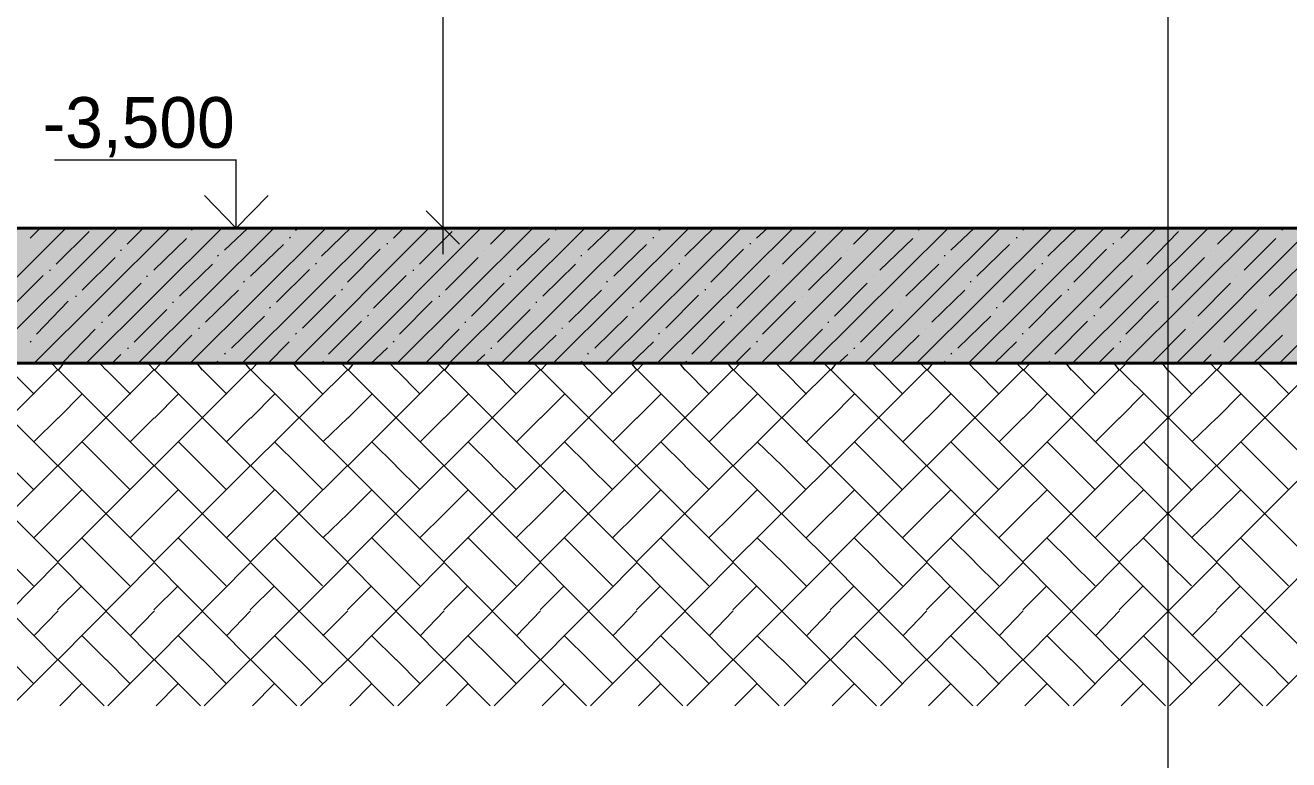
# Model space of a CAD drawing. Header units: millimetres. Extents: x -135211 to 49383, y -8033 to 228499.
# Drawn here: x -102004 to -96452, y 1005 to 4231 of the extents above; entities that cross this region are included whole.
import ezdxf

# ---------------------------------------------------------------- set-up
doc = ezdxf.new("R2010")
doc.units = ezdxf.units.MM
doc.layers.add('PDF _Геометрия', color=7, linetype='Continuous', true_color=0x1d1d1d)
doc.layers.add('PDF _Сплошная заливка', color=7, linetype='Continuous', true_color=0xffffff)
doc.layers.add('PDF _Текст', color=7, linetype='Continuous')

msp = doc.modelspace()

# ---------------------------------------------------------------- hatches: boundary and pattern name
at = {"layer": 'PDF _Сплошная заливка', "transparency": 33554559}
h = msp.add_hatch(color=256, dxfattribs=at)
h.paths.add_polyline_path([(-50950.6, 2746.2), (-50950.6, 3341.5), (-104045.4, 3341.5), (-104045.4, 2746.2)])
h.paths.add_polyline_path([(-26352.2, 3341.5), (-26352.2, 2746.2), (646.3, 2746.2), (646.3, 3341.5), (-4602.7, 3341.5), (-4602.7, 3279.5), (-4848.3, 3279.5), (-4848.3, 3341.5)])
h.paths.add_polyline_path([(-26398.8, 2746.2), (-26398.8, 3341.5), (-50899.8, 3341.5), (-50899.8, 2746.2)])

# ---------------------------------------------------------------- linework, layer by layer
at = {"layer": 'PDF _Геометрия', "color": 7, "lineweight": 9}
for points in [[(-81483.5, -2416.3), (-96982.2, -2416.3), (-96982.2, 7083.5)], [(-88093.6, 6713.5), (-88093.6, 3339.5), (-91192.4, 3339.5), (-91192.4, 6472.2), (-91192.4, 3339.5), (-91691.9, 3339.5), (-91691.9, 6472.2), (-91691.9, 3339.5), (-93495.3, 3339.5), (-93495.3, 6472.2), (-93495.3, 3339.5), (-93994.8, 3339.5), (-93994.8, 6472.2), (-93994.8, 3339.5), (-95544.2, 3339.5), (-96043.7, 3339.5), (-96043.7, 6472.2), (-96043.7, 3339.5), (-103045.5, 3339.5), (-103295.3, 3339.5)], [(-100168.9, 6476.5), (-100168.9, 3225.4)], [(-101076.1, 3637.8), (-101876.2, 3637.8)], [(-100378.6, 3339.5), (-100691.8, 3339.5), (-101077.1, 3339.5), (-101077.1, 3640.2)], [(251.1, 3341.6), (640.3, 3341.6), (640.3, 2744.7), (-104032.8, 2744.7)], [(-100924.7, 3339.5), (-101225.2, 3339.5)], [(-100061.1, 3339.5), (-100166.9, 3339.5), (-100289.7, 3339.5)]]:
    msp.add_lwpolyline(points, dxfattribs=at)
at = {"layer": 'PDF _Геометрия', "color": 7, "lineweight": 40}
for points in [[(-104046.1, 2746.4), (-50951, 2746.4), (-50951, 3343.3), (-50951, 6475.7), (-50951, 6716.9), (-66371.9, 6716.9)], [(-79965.6, 6472.2), (-79965.6, 3339.5), (-103295.3, 3339.5), (-103295.3, 6472.2)]]:
    msp.add_lwpolyline(points, dxfattribs=at)
at = {"layer": 'PDF _Геометрия', "color": 7, "lineweight": 18}
for points in [[(-100937.4, 3483.6), (-101077.1, 3339.5), (-101216.7, 3483.6)], [(-100166.9, 3339.5), (-100243.1, 3415.7)], [(-100167.7, 3341.2), (-100095.7, 3269.3)]]:
    msp.add_lwpolyline(points, dxfattribs=at)
at = {"layer": 'PDF _Геометрия', "lineweight": 9}
for points in [[(-102423.3, 2742.8), (-101826.5, 3339.7)], [(-102199, 2742.8), (-101597.9, 3339.7)], [(-101982.3, 3295.6), (-101940, 3338)], [(-101970.4, 2742.8), (-101369.2, 3339.7)], [(-101741.8, 2742.8), (-101140.7, 3339.7)], [(-101556.2, 3269.3), (-101484.2, 3341.2)], [(-101513.2, 2742.8), (-100912.1, 3339.7)], [(-101284.6, 2742.8), (-100683.5, 3339.7)], [(-101273.5, 3330.7), (-101269.3, 3334.7)], [(-101128.2, 3242.9), (-101026.6, 3340.3)], [(-101056, 2742.8), (-100454.9, 3339.7)], [(-100827.4, 2742.8), (-100230.5, 3339.7)], [(-100816.4, 3330.7), (-100799.4, 3343.2)], [(-100702.1, 3216.6), (-100570.9, 3343.5)], [(-100598.8, 2742.8), (-100001.9, 3339.7)], [(-100386.3, 3295.6), (-100344, 3338)], [(-100374.4, 2742.8), (-99773.3, 3339.7)], [(-100145.9, 2742.8), (-99544.7, 3339.7)], [(-99960.3, 3269.3), (-99888.3, 3341.2)], [(-99917.3, 2742.8), (-99316.1, 3339.7)], [(-99688.7, 2742.8), (-99087.6, 3339.7)], [(-99673.4, 3330.7), (-99673.4, 3334.7)], [(-99532.3, 3242.9), (-99430.7, 3340.3)], [(-99460.1, 2742.8), (-98858.9, 3339.7)], [(-99231.5, 2742.8), (-98630.3, 3339.7)], [(-99220.5, 3330.7), (-99203.5, 3343.2)], [(-99106.3, 3216.6), (-98975.1, 3343.5)], [(-99002.9, 2742.8), (-98406, 3339.7)], [(-98790.4, 3295.6), (-98743.8, 3338)], [(-98774.3, 2742.8), (-98177.4, 3339.7)], [(-98549.9, 2742.8), (-97948.8, 3339.7)], [(-98364.4, 3269.3), (-98292.4, 3341.2)], [(-98321.3, 2742.8), (-97720.2, 3339.7)], [(-98092.7, 2742.8), (-97491.6, 3339.7)], [(-98077.5, 3330.7), (-98077.5, 3334.7)], [(-97936.4, 3242.9), (-97834.8, 3340.3)], [(-97864.1, 2742.8), (-97263, 3339.7)], [(-97635.5, 2742.8), (-97034.4, 3339.7)], [(-97620.4, 3330.7), (-97607.7, 3343.2)], [(-97510.5, 3216.6), (-97379.2, 3343.5)], [(-97407, 2742.8), (-96805.8, 3339.7)], [(-97190.2, 3295.6), (-97147.8, 3338)], [(-97178.3, 2742.8), (-96577.2, 3339.7)], [(-96949.7, 2742.8), (-96352.9, 3339.7)], [(-96764.2, 3269.3), (-96692.3, 3341.2)], [(-96721.2, 2742.8), (-96124.2, 3339.7)], [(-96496.8, 2742.8), (-95895.7, 3339.7)], [(-96481.7, 3330.7), (-96477.5, 3334.7)], [(-101868.1, 3181.5), (-101724.2, 3325.5)], [(-101440.1, 3155.2), (-101296.2, 3294.7)], [(-100843.5, 3295.6), (-100839.3, 3299.6)], [(-100272.2, 3181.5), (-100128.2, 3325.5)], [(-99844.2, 3155.2), (-99700.2, 3294.7)], [(-99243.3, 3295.6), (-99243.3, 3299.6)], [(-98676.2, 3181.5), (-98532.2, 3325.5)], [(-98248.2, 3155.2), (-98104.2, 3294.7)], [(-97647.4, 3295.6), (-97647.4, 3299.6)], [(-97076, 3181.5), (-96936.3, 3325.5)], [(-96647.9, 3155.2), (-96508.2, 3294.7)], [(-101585.4, 3242.9), (-101581.2, 3242.9)], [(-101159.3, 3216.6), (-101155.1, 3220.6)], [(-101014, 3128.9), (-100870.1, 3268.5)], [(-100588, 3102.6), (-100444.1, 3246.7)], [(-100413.2, 3269.3), (-100413.2, 3273.3)], [(-99985.2, 3242.9), (-99985.2, 3242.9)], [(-99559.2, 3216.6), (-99559.2, 3220.6)], [(-99418.1, 3128.9), (-99274.2, 3268.5)], [(-98992.1, 3102.6), (-98848.2, 3246.7)], [(-98817.3, 3269.3), (-98817.3, 3273.3)], [(-98389.3, 3242.9), (-98389.3, 3242.9)], [(-97963.4, 3216.6), (-97963.4, 3220.6)], [(-97822.2, 3128.9), (-97678.3, 3268.5)], [(-97396.3, 3102.6), (-97252.3, 3246.7)], [(-97221.4, 3269.3), (-97221.4, 3273.3)], [(-96793.4, 3242.9), (-96793.4, 3242.9)], [(-101753.9, 3067.5), (-101610, 3211.2)], [(-101326, 3041.1), (-101182, 3180.9)], [(-100729.4, 3181.5), (-100725.1, 3185.6)], [(-100158, 3067.5), (-100014, 3211.2)], [(-99730, 3041.1), (-99586.1, 3180.9)], [(-99129.2, 3181.5), (-99129.2, 3185.6)], [(-98562, 3067.5), (-98418, 3211.2)], [(-98134, 3041.1), (-97990.1, 3180.9)], [(-97533.2, 3181.5), (-97533.2, 3185.6)], [(-96966, 3067.5), (-96822.1, 3211.2)], [(-96538, 3041.1), (-96394.1, 3180.9)], [(-102069.6, 2988.5), (-101925.7, 3132.4)], [(-101897.4, 3155.2), (-101893.1, 3155.2)], [(-101471.2, 3128.9), (-101467, 3128.9)], [(-100899.8, 3014.8), (-100755.9, 3158.7)], [(-100473.8, 2988.5), (-100329.9, 3132.4)], [(-100301.4, 3155.2), (-100297.1, 3155.2)], [(-99875.3, 3128.9), (-99871.1, 3128.9)], [(-99303.9, 3014.8), (-99160, 3158.7)], [(-98877.9, 2988.5), (-98734, 3132.4)], [(-98701.2, 3155.2), (-98701.2, 3155.2)], [(-98275.1, 3128.9), (-98275.1, 3128.9)], [(-97708, 3014.8), (-97564.1, 3158.7)], [(-97282.1, 2988.5), (-97138.2, 3132.4)], [(-97105.2, 3155.2), (-97105.2, 3155.2)], [(-96679.2, 3128.9), (-96679.2, 3128.9)], [(-101639.7, 2953.4), (-101495.8, 3097.4)], [(-101211.7, 2927.1), (-101067.8, 3066.6)], [(-101045.1, 3102.6), (-101040.9, 3106.6)], [(-100615.2, 3067.5), (-100610.9, 3071.5)], [(-100043.8, 2953.4), (-99899.8, 3097.4)], [(-99615.8, 2927.1), (-99471.8, 3066.6)], [(-99449.3, 3102.6), (-99445.1, 3106.6)], [(-99015, 3067.5), (-99015, 3071.5)], [(-98447.8, 2953.4), (-98303.8, 3097.4)], [(-98019.8, 2927.1), (-97875.9, 3066.6)], [(-97849.2, 3102.6), (-97849.2, 3106.6)], [(-97419, 3067.5), (-97419, 3071.5)], [(-96851.8, 2953.4), (-96707.9, 3097.4)], [(-101955.4, 2874.4), (-101815.8, 3018.6)], [(-101783.2, 3041.1), (-101778.9, 3041.1)], [(-101357.1, 3014.8), (-101352.8, 3014.8)], [(-100785.7, 2900.8), (-100641.7, 3044.8)], [(-100359.6, 2874.4), (-100215.7, 3018.6)], [(-100187.2, 3041.1), (-100183, 3041.1)], [(-99761.1, 3014.8), (-99756.9, 3014.8)], [(-99189.7, 2900.8), (-99045.8, 3044.8)], [(-98763.8, 2874.4), (-98619.8, 3018.6)], [(-98587, 3041.1), (-98587, 3041.1)], [(-98161, 3014.8), (-98161, 3014.8)], [(-97593.8, 2900.8), (-97449.9, 3044.8)], [(-97167.9, 2874.4), (-97024, 3018.6)], [(-96991, 3041.1), (-96991, 3041.1)], [(-96565.1, 3014.8), (-96565.1, 3014.8)], [(-101525.5, 2839.3), (-101381.6, 2983.1)], [(-101097.6, 2813), (-100953.6, 2952.8)], [(-100931, 2988.5), (-100926.7, 2992.5)], [(-100501, 2953.4), (-100496.7, 2957.4)], [(-99929.6, 2839.3), (-99785.6, 2983.1)], [(-99501.6, 2813), (-99357.7, 2952.8)], [(-99335.1, 2988.5), (-99330.9, 2992.5)], [(-98905, 2953.4), (-98900.8, 2957.4)], [(-98333.6, 2839.3), (-98189.7, 2983.1)], [(-97905.6, 2813), (-97761.7, 2952.8)], [(-97735, 2988.5), (-97735, 2992.5)], [(-97304.8, 2953.4), (-97304.8, 2957.4)], [(-96737.7, 2839.3), (-96593.7, 2983.1)], [(-101837.5, 2751.6), (-101697.8, 2895.5)], [(-101669, 2927.1), (-101664.7, 2927.1)], [(-101242.8, 2900.8), (-101238.6, 2900.8)], [(-100671.4, 2786.7), (-100527.5, 2930.5)], [(-100241.5, 2751.6), (-100097.5, 2895.5)], [(-100073, 2927.1), (-100068.7, 2927.1)], [(-99646.9, 2900.8), (-99642.7, 2900.8)], [(-99075.6, 2786.7), (-98931.6, 2930.5)], [(-98645.5, 2751.6), (-98501.5, 2895.5)], [(-98477, 2927.1), (-98472.8, 2927.1)], [(-98046.8, 2900.8), (-98046.8, 2900.8)], [(-97479.7, 2786.7), (-97335.7, 2930.5)], [(-97049.4, 2751.6), (-96905.5, 2895.5)], [(-96876.8, 2927.1), (-96876.8, 2927.1)], [(-101982.7, 2839.3), (-101978.5, 2843.4)], [(-101398.9, 2742.8), (-101271.9, 2869.7)], [(-100941.7, 2742.8), (-100844.3, 2840)], [(-100816.8, 2874.4), (-100812.5, 2878.5)], [(-100386.8, 2839.3), (-100382.5, 2843.4)], [(-99802.9, 2742.8), (-99671.7, 2869.7)], [(-99345.8, 2742.8), (-99244.2, 2840)], [(-99220.9, 2874.4), (-99216.7, 2878.5)], [(-98790.8, 2839.3), (-98786.6, 2843.4)], [(-98207, 2742.8), (-98075.8, 2869.7)], [(-97749.8, 2742.8), (-97648.2, 2840)], [(-97620.8, 2874.4), (-97620.8, 2878.5)], [(-97190.6, 2839.3), (-97190.6, 2843.4)], [(-96611.1, 2742.8), (-96479.8, 2869.7)], [(-101627.5, 2742.8), (-101585.1, 2785.1)], [(-101554.8, 2813), (-101550.5, 2813)], [(-101128.7, 2786.7), (-101124.4, 2790.7)], [(-100488.7, 2742.8), (-100412.5, 2814.8)], [(-100031.6, 2742.8), (-99985, 2785.1)], [(-99958.8, 2813), (-99954.5, 2813)], [(-99532.7, 2786.7), (-99528.5, 2790.7)], [(-98888.6, 2742.8), (-98816.6, 2814.8)], [(-98435.6, 2742.8), (-98389.1, 2785.1)], [(-98362.8, 2813), (-98358.6, 2813)], [(-97936.8, 2786.7), (-97932.6, 2790.7)], [(-97292.6, 2742.8), (-97220.6, 2814.8)], [(-96835.4, 2742.8), (-96793.1, 2785.1)], [(-96762.6, 2813), (-96762.6, 2813)], [(-101170.3, 2742.8), (-101157.6, 2755.4)], [(-100698.7, 2751.6), (-100694.5, 2755.6)], [(-99574.4, 2742.8), (-99557.4, 2755.4)], [(-99102.7, 2751.6), (-99098.4, 2755.6)], [(-97978.4, 2742.8), (-97961.5, 2755.4)], [(-97506.6, 2751.6), (-97502.4, 2755.6)]]:
    msp.add_lwpolyline(points, dxfattribs=at)
at = {"layer": 'PDF _Геометрия', "color": 28, "lineweight": 9, "true_color": 0x0e0e0e}
for points in [[(-101838.8, 2741.7), (-101859.9, 2716.5), (-101885.3, 2741.7)], [(-101648.3, 2716.5), (-101673.7, 2741.7)], [(-101411.2, 2741.7), (-101436.6, 2716.5), (-101462, 2741.7)], [(-101224.9, 2716.5), (-101246.1, 2741.7)], [(-100987.9, 2741.7), (-101013.2, 2716.5), (-101034.4, 2741.7)], [(-100801.6, 2716.5), (-100822.8, 2741.7)], [(-100564.6, 2741.7), (-100585.7, 2716.5), (-100611.1, 2741.7)], [(-100374, 2716.5), (-100399.4, 2741.7)], [(-100141.2, 2741.7), (-100162.4, 2716.5), (-100187.8, 2741.7)], [(-99950.7, 2716.5), (-99976.1, 2741.7)], [(-99713.6, 2741.7), (-99739, 2716.5), (-99764.4, 2741.7)], [(-99527.4, 2716.5), (-99552.8, 2741.7)], [(-99290.3, 2741.7), (-99315.7, 2716.5), (-99336.9, 2741.7)], [(-99104.1, 2716.5), (-99125.2, 2741.7)], [(-98867, 2741.7), (-98892.4, 2716.5), (-98913.5, 2741.7)], [(-98676.5, 2716.5), (-98701.9, 2741.7)], [(-98443.7, 2741.7), (-98464.8, 2716.5), (-98490.2, 2741.7)], [(-98253.1, 2716.5), (-98278.5, 2741.7)], [(-98020.3, 2741.7), (-98041.5, 2716.5), (-98066.9, 2741.7)], [(-97829.8, 2716.5), (-97855.2, 2741.7)], [(-97592.8, 2741.7), (-97618.1, 2716.5), (-97643.6, 2741.7)], [(-97406.5, 2716.5), (-97427.7, 2741.7)], [(-97169.4, 2741.7), (-97194.8, 2716.5), (-97216, 2741.7)], [(-96983.2, 2716.5), (-97004.3, 2741.7)], [(-96746.1, 2741.7), (-96767.3, 2716.5), (-96792.6, 2741.7)], [(-96555.6, 2716.5), (-96581, 2741.7)], [(-96345, 2718.5), (-96768.3, 2295.3), (-97195.9, 2718.5), (-97619.2, 2295.3), (-98042.5, 2718.5), (-98465.8, 2295.3), (-98893.4, 2718.5), (-99316.7, 2295.3), (-99740, 2718.5), (-100163.3, 2295.3), (-100586.7, 2718.5), (-101014.2, 2295.3), (-101437.5, 2718.5), (-101860.8, 2295.3), (-102284.2, 2718.5), (-102711.7, 2295.3), (-103135, 2718.5), (-103558.3, 2295.3), (-103981.7, 2718.5), (-104405, 2295.3), (-104832.5, 2718.5), (-105255.9, 2295.3), (-105535.2, 2574.6)], [(-96345, 2295.3), (-96768.3, 2718.5), (-97195.9, 2295.3), (-97619.2, 2718.5), (-98042.5, 2295.3), (-98465.8, 2718.5), (-98893.4, 2295.3), (-99316.7, 2718.5), (-99740, 2295.3), (-100163.3, 2718.5), (-100586.7, 2295.3), (-101014.2, 2718.5), (-101437.5, 2295.3), (-101860.8, 2718.5), (-102284.2, 2295.3), (-102711.7, 2718.5), (-103135, 2295.3), (-103558.3, 2718.5), (-103981.7, 2295.3), (-104405, 2718.5), (-104832.5, 2295.3), (-105255.9, 2718.5)], [(-101966, 2611.2), (-102071.8, 2717.1)], [(-101859.9, 2716.5), (-101859.9, 2716.5)], [(-101859.9, 2716.5), (-101859.9, 2716.5)], [(-101542.7, 2611.2), (-101648.5, 2717.1)], [(-101436.6, 2716.5), (-101436.6, 2716.5)], [(-101436.6, 2716.5), (-101436.6, 2716.5)], [(-101119.3, 2611.2), (-101225.2, 2717.1)], [(-101013.2, 2716.5), (-101013.2, 2716.5)], [(-101013.2, 2716.5), (-101013.2, 2716.5)], [(-100696, 2611.2), (-100801.8, 2717.1)], [(-100585.7, 2716.5), (-100585.7, 2716.5)], [(-100585.7, 2716.5), (-100585.7, 2716.5)], [(-100268.5, 2611.2), (-100374.3, 2717.1)], [(-100162.4, 2716.5), (-100162.4, 2716.5)], [(-100162.4, 2716.5), (-100162.4, 2716.5)], [(-99845.1, 2611.2), (-99950.9, 2717.1)], [(-99739, 2716.5), (-99739, 2716.5)], [(-99739, 2716.5), (-99739, 2716.5)], [(-99421.8, 2611.2), (-99527.6, 2717.1)], [(-99315.7, 2716.5), (-99315.7, 2716.5)], [(-99315.7, 2716.5), (-99315.7, 2716.5)], [(-98998.5, 2611.2), (-99104.3, 2717.1)], [(-98892.4, 2716.5), (-98892.4, 2716.5)], [(-98892.4, 2716.5), (-98892.4, 2716.5)], [(-98570.9, 2611.2), (-98676.7, 2717.1)], [(-98464.8, 2716.5), (-98464.8, 2716.5)], [(-98464.8, 2716.5), (-98464.8, 2716.5)], [(-98147.6, 2611.2), (-98253.4, 2717.1)], [(-98041.5, 2716.5), (-98041.5, 2716.5)], [(-98041.5, 2716.5), (-98041.5, 2716.5)], [(-97724.3, 2611.2), (-97830.1, 2717.1)], [(-97618.1, 2716.5), (-97618.1, 2716.5)], [(-97618.1, 2716.5), (-97618.1, 2716.5)], [(-97300.9, 2611.2), (-97406.8, 2717.1)], [(-97194.8, 2716.5), (-97194.8, 2716.5)], [(-97194.8, 2716.5), (-97194.8, 2716.5)], [(-96877.6, 2611.2), (-96983.4, 2717.1)], [(-96767.3, 2716.5), (-96767.3, 2716.5)], [(-96767.3, 2716.5), (-96767.3, 2716.5)], [(-96450, 2611.2), (-96555.9, 2717.1)], [(-101860.4, 2505.9), (-101754.6, 2612)], [(-101437.1, 2505.9), (-101331.2, 2612)], [(-101013.7, 2505.9), (-100907.9, 2612)], [(-100586.2, 2505.9), (-100480.3, 2612)], [(-100162.9, 2505.9), (-100057, 2612)], [(-99739.5, 2505.9), (-99633.7, 2612)], [(-99316.2, 2505.9), (-99210.4, 2612)], [(-98892.9, 2505.9), (-98787.1, 2612)], [(-98465.3, 2505.9), (-98359.5, 2612)], [(-98042, 2505.9), (-97936.1, 2612)], [(-97618.7, 2505.9), (-97512.8, 2612)], [(-97195.3, 2505.9), (-97089.5, 2612)], [(-96767.8, 2505.9), (-96662, 2612)], [(-101966.4, 2400.6), (-101860.6, 2506.4)], [(-101543.1, 2400.6), (-101437.3, 2506.4)], [(-101119.8, 2400.6), (-101014, 2506.4)], [(-100696.5, 2400.6), (-100586.4, 2506.4)], [(-100268.9, 2400.6), (-100163.1, 2506.4)], [(-99845.6, 2400.6), (-99739.8, 2506.4)], [(-99422.3, 2400.6), (-99316.5, 2506.4)], [(-98999, 2400.6), (-98893.1, 2506.4)], [(-98571.4, 2400.6), (-98465.6, 2506.4)], [(-98148.1, 2400.6), (-98042.2, 2506.4)], [(-97724.8, 2400.6), (-97619, 2506.4)], [(-97301.5, 2400.6), (-97195.6, 2506.4)], [(-96878.1, 2400.6), (-96768, 2506.4)], [(-101649.2, 2295.3), (-101755, 2401.2)], [(-101225.9, 2295.3), (-101331.7, 2401.2)], [(-100802.5, 2295.3), (-100908.4, 2401.2)], [(-100375, 2295.3), (-100480.8, 2401.2)], [(-99951.7, 2295.3), (-100057.5, 2401.2)], [(-99528.4, 2295.3), (-99634.2, 2401.2)], [(-99105, 2295.3), (-99210.9, 2401.2)], [(-98677.5, 2295.3), (-98787.6, 2401.2)], [(-98254.2, 2295.3), (-98360, 2401.2)], [(-97830.9, 2295.3), (-97936.7, 2401.2)], [(-97407.5, 2295.3), (-97513.4, 2401.2)], [(-96984.2, 2295.3), (-97090.1, 2401.2)], [(-96556.7, 2295.3), (-96662.5, 2401.2)], [(-96346.1, 2297.5), (-96769.4, 1874.2), (-97196.9, 2297.5), (-97620.2, 1874.2), (-98043.5, 2297.5), (-98466.8, 1874.2), (-98894.4, 2297.5), (-99317.7, 1874.2), (-99741, 2297.5), (-100164.3, 1874.2), (-100587.6, 2297.5), (-101015.2, 1874.2), (-101438.5, 2297.5), (-101861.8, 1874.2), (-102285.1, 2297.5), (-102712.6, 1874.2), (-103135.9, 2297.5), (-103559.2, 1874.2), (-103982.5, 2297.5), (-104405.8, 1874.2), (-104833.4, 2297.5), (-105256.7, 1874.2), (-105536.1, 2153.6)], [(-96346.1, 1874.2), (-96769.4, 2297.5), (-97196.9, 1874.2), (-97620.2, 2297.5), (-98043.5, 1874.2), (-98466.8, 2297.5), (-98894.4, 1874.2), (-99317.7, 2297.5), (-99741, 1874.2), (-100164.3, 2297.5), (-100587.6, 1874.2), (-101015.2, 2297.5), (-101438.5, 1874.2), (-101861.8, 2297.5), (-102285.1, 1874.2), (-102712.6, 2297.5), (-103135.9, 1874.2), (-103559.2, 2297.5), (-103982.5, 1874.2), (-104405.8, 2297.5), (-104833.4, 1874.2), (-105256.7, 2297.5)], [(-101966.9, 2190.1), (-102072.7, 2296.1)], [(-101860.8, 2295.3), (-101860.8, 2295.3)], [(-101860.8, 2295.3), (-101860.8, 2295.3)], [(-101543.6, 2190.1), (-101649.4, 2296.1)], [(-101437.5, 2295.3), (-101437.5, 2295.3)], [(-101437.5, 2295.3), (-101437.5, 2295.3)], [(-101120.3, 2190.1), (-101226.1, 2296.1)], [(-101014.2, 2295.3), (-101014.2, 2295.3)], [(-101014.2, 2295.3), (-101014.2, 2295.3)], [(-100697, 2190.1), (-100802.8, 2296.1)], [(-100586.7, 2295.3), (-100586.7, 2295.3)], [(-100586.7, 2295.3), (-100586.7, 2295.3)], [(-100269.4, 2190.1), (-100375.2, 2296.1)], [(-100163.3, 2295.3), (-100163.3, 2295.3)], [(-100163.3, 2295.3), (-100163.3, 2295.3)], [(-99846.1, 2190.1), (-99951.9, 2296.1)], [(-99740, 2295.3), (-99740, 2295.3)], [(-99740, 2295.3), (-99740, 2295.3)], [(-99422.8, 2190.1), (-99528.6, 2296.1)], [(-99316.7, 2295.3), (-99316.7, 2295.3)], [(-99316.7, 2295.3), (-99316.7, 2295.3)], [(-98999.5, 2190.1), (-99105.3, 2296.1)], [(-98893.4, 2295.3), (-98893.4, 2295.3)], [(-98893.4, 2295.3), (-98893.4, 2295.3)], [(-98571.9, 2190.1), (-98677.8, 2296.1)], [(-98465.8, 2295.3), (-98465.8, 2295.3)], [(-98465.8, 2295.3), (-98465.8, 2295.3)], [(-98148.6, 2190.1), (-98254.4, 2296.1)], [(-98042.5, 2295.3), (-98042.5, 2295.3)], [(-98042.5, 2295.3), (-98042.5, 2295.3)], [(-97725.3, 2190.1), (-97831.1, 2296.1)], [(-97619.2, 2295.3), (-97619.2, 2295.3)], [(-97619.2, 2295.3), (-97619.2, 2295.3)], [(-97302, 2190.1), (-97407.8, 2296.1)], [(-97195.9, 2295.3), (-97195.9, 2295.3)], [(-97195.9, 2295.3), (-97195.9, 2295.3)], [(-96878.7, 2190.1), (-96984.5, 2296.1)], [(-96768.3, 2295.3), (-96768.3, 2295.3)], [(-96768.3, 2295.3), (-96768.3, 2295.3)], [(-96451.1, 2190.1), (-96556.9, 2296.1)], [(-101861.3, 2084.8), (-101755.5, 2190.5)], [(-101438, 2084.8), (-101332.2, 2190.5)], [(-101014.7, 2084.8), (-100908.8, 2190.5)], [(-100587.1, 2084.8), (-100481.3, 2190.5)], [(-100163.8, 2084.8), (-100058, 2190.5)], [(-99740.5, 2084.8), (-99634.7, 2190.5)], [(-99317.2, 2084.8), (-99211.4, 2190.5)], [(-98893.9, 2084.8), (-98788.1, 2190.5)], [(-98466.3, 2084.8), (-98360.5, 2190.5)], [(-98043, 2084.8), (-97937.2, 2190.5)], [(-97619.7, 2084.8), (-97513.9, 2190.5)], [(-97196.4, 2084.8), (-97090.6, 2190.5)], [(-96768.8, 2084.8), (-96663, 2190.5)], [(-101967.4, 1979.5), (-101861.5, 2085.4)], [(-101544, 1979.5), (-101438.2, 2085.4)], [(-101120.7, 1979.5), (-101014.9, 2085.4)], [(-100697.4, 1979.5), (-100587.4, 2085.4)], [(-100269.9, 1979.5), (-100164.1, 2085.4)], [(-99846.6, 1979.5), (-99740.8, 2085.4)], [(-99423.3, 1979.5), (-99317.4, 2085.4)], [(-99000, 1979.5), (-98894.1, 2085.4)], [(-98572.4, 1979.5), (-98466.6, 2085.4)], [(-98149.1, 1979.5), (-98043.3, 2085.4)], [(-97725.8, 1979.5), (-97620, 2085.4)], [(-97302.5, 1979.5), (-97196.7, 2085.4)], [(-96879.2, 1979.5), (-96769.1, 2085.4)], [(-101650.1, 1874.2), (-101756, 1980.2)], [(-101226.8, 1874.2), (-101332.6, 1980.2)], [(-100803.5, 1874.2), (-100909.3, 1980.2)], [(-100376, 1874.2), (-100481.8, 1980.2)], [(-99952.7, 1874.2), (-100058.5, 1980.2)], [(-99529.4, 1874.2), (-99635.2, 1980.2)], [(-99106.1, 1874.2), (-99211.9, 1980.2)], [(-98678.5, 1874.2), (-98788.6, 1980.2)], [(-98255.2, 1874.2), (-98361, 1980.2)], [(-97831.9, 1874.2), (-97937.7, 1980.2)], [(-97408.6, 1874.2), (-97514.4, 1980.2)], [(-96985.3, 1874.2), (-97091.1, 1980.2)], [(-96557.8, 1874.2), (-96663.6, 1980.2)], [(-96344.9, 1871.8), (-96768.2, 1444.3), (-97195.8, 1871.8), (-97619.1, 1444.3), (-98042.4, 1871.8), (-98465.7, 1444.3), (-98893.3, 1871.8), (-99316.6, 1444.3), (-99739.9, 1871.8), (-100163.2, 1444.3), (-100586.6, 1871.8), (-101014.1, 1444.3), (-101437.5, 1871.8), (-101860.8, 1444.3), (-102284.1, 1871.8), (-102711.7, 1444.3), (-103135, 1871.8), (-103558.3, 1444.3), (-103981.6, 1871.8), (-104404.9, 1444.3), (-104832.5, 1871.8), (-105255.8, 1444.3), (-105535.2, 1723.5)], [(-96344.9, 1444.3), (-96768.2, 1871.8), (-97195.8, 1444.3), (-97619.1, 1871.8), (-98042.4, 1444.3), (-98465.7, 1871.8), (-98893.3, 1444.3), (-99316.6, 1871.8), (-99739.9, 1444.3), (-100163.2, 1871.8), (-100586.6, 1444.3), (-101014.1, 1871.8), (-101437.5, 1444.3), (-101860.8, 1871.8), (-102284.1, 1444.3), (-102711.7, 1871.8), (-103135, 1444.3), (-103558.3, 1871.8), (-103981.6, 1444.3), (-104404.9, 1871.8), (-104832.5, 1444.3), (-105255.8, 1871.8)], [(-101967.8, 1768.9), (-102073.6, 1874.6)], [(-101861.8, 1874.2), (-101861.8, 1874.2)], [(-101861.8, 1874.2), (-101861.8, 1874.2)], [(-101544.5, 1768.9), (-101650.3, 1874.6)], [(-101438.5, 1874.2), (-101438.5, 1874.2)], [(-101438.5, 1874.2), (-101438.5, 1874.2)], [(-101121.2, 1768.9), (-101227.1, 1874.6)], [(-101015.2, 1874.2), (-101015.2, 1874.2)], [(-101015.2, 1874.2), (-101015.2, 1874.2)], [(-100697.9, 1768.9), (-100803.7, 1874.6)], [(-100587.6, 1874.2), (-100587.6, 1874.2)], [(-100587.6, 1874.2), (-100587.6, 1874.2)], [(-100270.4, 1768.9), (-100376.2, 1874.6)], [(-100164.3, 1874.2), (-100164.3, 1874.2)], [(-100164.3, 1874.2), (-100164.3, 1874.2)], [(-99847.1, 1768.9), (-99952.9, 1874.6)], [(-99741, 1874.2), (-99741, 1874.2)], [(-99741, 1874.2), (-99741, 1874.2)], [(-99423.8, 1768.9), (-99529.6, 1874.6)], [(-99317.7, 1874.2), (-99317.7, 1874.2)], [(-99317.7, 1874.2), (-99317.7, 1874.2)], [(-99000.5, 1768.9), (-99106.3, 1874.6)], [(-98894.4, 1874.2), (-98894.4, 1874.2)], [(-98894.4, 1874.2), (-98894.4, 1874.2)], [(-98572.9, 1768.9), (-98678.7, 1874.6)], [(-98466.8, 1874.2), (-98466.8, 1874.2)], [(-98466.8, 1874.2), (-98466.8, 1874.2)], [(-98149.6, 1768.9), (-98255.5, 1874.6)], [(-98043.5, 1874.2), (-98043.5, 1874.2)], [(-98043.5, 1874.2), (-98043.5, 1874.2)], [(-97726.3, 1768.9), (-97832.2, 1874.6)], [(-97620.2, 1874.2), (-97620.2, 1874.2)], [(-97620.2, 1874.2), (-97620.2, 1874.2)], [(-97303, 1768.9), (-97408.8, 1874.6)], [(-97196.9, 1874.2), (-97196.9, 1874.2)], [(-97196.9, 1874.2), (-97196.9, 1874.2)], [(-96879.7, 1768.9), (-96985.5, 1874.6)], [(-96769.4, 1874.2), (-96769.4, 1874.2)], [(-96769.4, 1874.2), (-96769.4, 1874.2)], [(-96452.2, 1768.9), (-96558, 1874.6)], [(-101862.2, 1663.6), (-101756.4, 1769.5)], [(-101438.9, 1663.6), (-101333.1, 1769.5)], [(-101015.6, 1663.6), (-100909.8, 1769.5)], [(-100588.1, 1663.6), (-100482.2, 1769.5)], [(-100164.8, 1663.6), (-100059, 1769.5)], [(-99741.5, 1663.6), (-99635.6, 1769.5)], [(-99318.2, 1663.6), (-99212.4, 1769.5)], [(-98894.9, 1663.6), (-98789, 1769.5)], [(-98467.4, 1663.6), (-98361.5, 1769.5)], [(-98044, 1663.6), (-97938.3, 1769.5)], [(-97620.8, 1663.6), (-97514.9, 1769.5)], [(-97197.4, 1663.6), (-97091.6, 1769.5)], [(-96769.9, 1663.6), (-96664.1, 1769.5)], [(-101966.4, 1549.6), (-101860.5, 1659.7)], [(-101543, 1549.6), (-101437.2, 1659.7)], [(-101119.7, 1549.6), (-101013.9, 1659.7)], [(-100696.4, 1549.6), (-100586.3, 1659.7)], [(-100268.8, 1549.6), (-100163, 1659.7)], [(-99845.5, 1549.6), (-99739.7, 1659.7)], [(-99422.2, 1549.6), (-99316.4, 1659.7)], [(-98998.9, 1549.6), (-98893.1, 1659.7)], [(-98571.3, 1549.6), (-98465.5, 1659.7)], [(-98148, 1549.6), (-98042.2, 1659.7)], [(-97724.7, 1549.6), (-97618.8, 1659.7)], [(-97301.4, 1549.6), (-97195.5, 1659.7)], [(-96878, 1549.6), (-96768, 1659.7)], [(-101649.1, 1444.3), (-101755, 1550)], [(-101225.8, 1444.3), (-101331.6, 1550)], [(-100802.4, 1444.3), (-100908.3, 1550)], [(-100374.9, 1444.3), (-100480.7, 1550)], [(-99951.6, 1444.3), (-100057.4, 1550)], [(-99528.3, 1444.3), (-99634.1, 1550)], [(-99104.9, 1444.3), (-99210.8, 1550)], [(-98677.4, 1444.3), (-98787.4, 1550)], [(-98254.1, 1444.3), (-98359.9, 1550)], [(-97830.8, 1444.3), (-97936.6, 1550)], [(-97407.4, 1444.3), (-97513.3, 1550)], [(-96984.1, 1444.3), (-97089.9, 1550)], [(-96556.6, 1444.3), (-96662.4, 1550)], [(-101966.8, 1339), (-102072.7, 1444.9)], [(-101658.2, 1242.5), (-101861.3, 1445.8), (-102064.5, 1242.5)], [(-101860.8, 1444.3), (-101860.8, 1444.3)], [(-101860.8, 1444.3), (-101860.8, 1444.3)], [(-101543.5, 1339), (-101649.3, 1444.9)], [(-101234.8, 1242.5), (-101438, 1445.8), (-101641.2, 1242.5)], [(-101437.5, 1444.3), (-101437.5, 1444.3)], [(-101437.5, 1444.3), (-101437.5, 1444.3)], [(-101120.2, 1339), (-101226, 1444.9)], [(-100811.5, 1242.5), (-101014.7, 1445.8), (-101217.9, 1242.5)], [(-101014.1, 1444.3), (-101014.1, 1444.3)], [(-101014.1, 1444.3), (-101014.1, 1444.3)], [(-100696.9, 1339), (-100802.7, 1444.9)], [(-100384, 1242.5), (-100587.2, 1445.8), (-100794.6, 1242.5)], [(-100586.6, 1444.3), (-100586.6, 1444.3)], [(-100586.6, 1444.3), (-100586.6, 1444.3)], [(-100269.3, 1339), (-100375.1, 1444.9)], [(-99960.7, 1242.5), (-100163.9, 1445.8), (-100367.1, 1242.5)], [(-100163.2, 1444.3), (-100163.2, 1444.3)], [(-100163.2, 1444.3), (-100163.2, 1444.3)], [(-99846, 1339), (-99951.9, 1444.9)], [(-99537.3, 1242.5), (-99740.5, 1445.8), (-99943.7, 1242.5)], [(-99739.9, 1444.3), (-99739.9, 1444.3)], [(-99739.9, 1444.3), (-99739.9, 1444.3)], [(-99422.7, 1339), (-99528.5, 1444.9)], [(-99114.1, 1242.5), (-99317.3, 1445.8), (-99520.5, 1242.5)], [(-99316.6, 1444.3), (-99316.6, 1444.3)], [(-99316.6, 1444.3), (-99316.6, 1444.3)], [(-98999.4, 1339), (-99105.2, 1444.9)], [(-98690.7, 1242.5), (-98893.9, 1445.8), (-99097.1, 1242.5)], [(-98893.3, 1444.3), (-98893.3, 1444.3)], [(-98893.3, 1444.3), (-98893.3, 1444.3)], [(-98571.8, 1339), (-98677.6, 1444.9)], [(-98263.2, 1242.5), (-98466.4, 1445.8), (-98669.6, 1242.5)], [(-98465.7, 1444.3), (-98465.7, 1444.3)], [(-98465.7, 1444.3), (-98465.7, 1444.3)], [(-98148.5, 1339), (-98254.3, 1444.9)], [(-97839.9, 1242.5), (-98043.1, 1445.8), (-98246.3, 1242.5)], [(-98042.4, 1444.3), (-98042.4, 1444.3)], [(-98042.4, 1444.3), (-98042.4, 1444.3)], [(-97725.2, 1339), (-97831, 1444.9)], [(-97416.6, 1242.5), (-97619.8, 1445.8), (-97823, 1242.5)], [(-97619.1, 1444.3), (-97619.1, 1444.3)], [(-97619.1, 1444.3), (-97619.1, 1444.3)], [(-97301.9, 1339), (-97407.7, 1444.9)], [(-96993.3, 1242.5), (-97196.5, 1445.8), (-97399.6, 1242.5)], [(-97195.8, 1444.3), (-97195.8, 1444.3)], [(-97195.8, 1444.3), (-97195.8, 1444.3)], [(-96878.5, 1339), (-96984.4, 1444.9)], [(-96565.7, 1242.5), (-96768.9, 1445.8), (-96976.3, 1242.5)], [(-96768.2, 1444.3), (-96768.2, 1444.3)], [(-96768.2, 1444.3), (-96768.2, 1444.3)], [(-96451, 1339), (-96556.8, 1444.9)], [(-96142.4, 1242.5), (-96345.6, 1445.8), (-96548.8, 1242.5)], [(-101852.9, 1242.5), (-101755.5, 1339.8)], [(-101429.6, 1242.5), (-101332.2, 1339.8)], [(-101006.3, 1242.5), (-100908.9, 1339.8)], [(-100578.7, 1242.5), (-100481.4, 1339.8)], [(-100155.4, 1242.5), (-100058, 1339.8)], [(-99732.1, 1242.5), (-99634.7, 1339.8)], [(-99308.8, 1242.5), (-99211.4, 1339.8)], [(-98885.5, 1242.5), (-98788.1, 1339.8)], [(-98457.9, 1242.5), (-98360.6, 1339.8)], [(-98034.6, 1242.5), (-97937.2, 1339.8)], [(-97611.3, 1242.5), (-97513.9, 1339.8)], [(-97188, 1242.5), (-97090.6, 1339.8)], [(-96760.4, 1242.5), (-96663.1, 1339.8)]]:
    msp.add_lwpolyline(points, dxfattribs=at)

# ---------------------------------------------------------------- texts
at = {"layer": 'PDF _Текст', "insert": (-101928.2, 3783.2), "char_height": 222.7, "attachment_point": 4, "style": ''}
msp.add_mtext('-3,500', dxfattribs=at)

doc.saveas('drawing.dxf')
